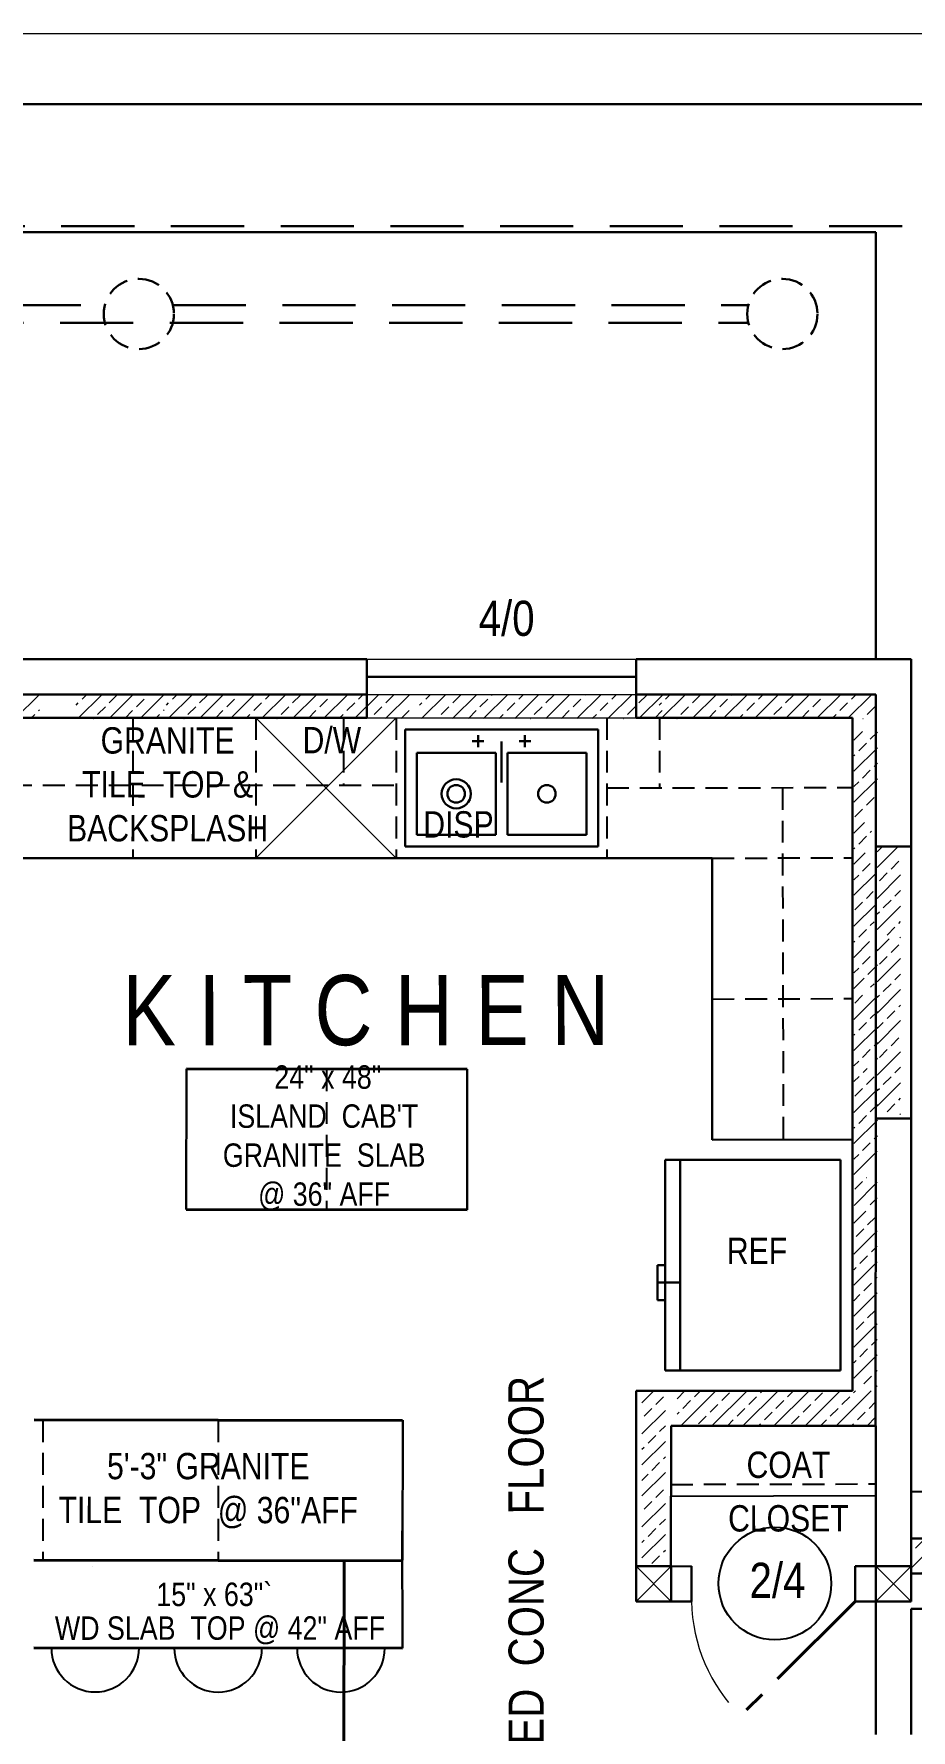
# Model space of a CAD drawing. Header units: inches. Extents: x 3832 to 8152, y 959 to 2015.
# Drawn here: x 7613.7 to 7763.6, y 1483.9 to 1773.8 of the extents above; entities that cross this region are included whole.
import ezdxf

# ---------------------------------------------------------------- set-up
doc = ezdxf.new("R2010")
doc.units = ezdxf.units.IN
doc.header["$MEASUREMENT"] = 0
doc.linetypes.add('CENTER', pattern=[2, 1.25, -0.25, 0.25, -0.25])
doc.linetypes.add('HIDDEN', pattern=[0.375, 0.25, -0.125])
for name, color, linetype, lineweight in [('BUILT-INS', 36, 'Continuous', 25), ('CABINETS', 36, 'HIDDEN', 25), ('COUNTERTOPS', 7, 'Continuous', 30), ('DOORS', 7, 'Continuous', 60), ('FLOORING', 7, 'Continuous', 20), ('FURNITURE', 36, 'Continuous', 25), ('PLUMBING', 3, 'Continuous', 20), ('ROOF', 7, 'HIDDEN', 30), ('STAIRS', 7, 'Continuous', 20), ('WALL FRAMING', 9, 'CENTER', 30), ('WALLS', 7, 'Continuous', 30), ('WINDOWS', 5, 'Continuous', 30)]:
    doc.layers.add(name, color=color, linetype=linetype, lineweight=lineweight)
for name, color, linetype in [('TEXT', 7, 'Continuous'), ('TEXT80', 9, 'Continuous'), ('TITLE BLOCK', 7, 'Continuous')]:
    doc.layers.add(name, color=color, linetype=linetype)
doc.styles.add('ARCHENT', font='technical.ttf', dxfattribs={"height": 6})
pattern_1 = [(45, (2723.5756, 93.7525), (-2.6516504, 2.6516504), []), (45, (2726.2272, 93.7525), (-2.6516504, 2.6516504), [1.875, -0.9375])]

msp = doc.modelspace()

# ---------------------------------------------------------------- hatches: boundary and pattern name
at = {"layer": 'DOORS', "linetype": 'Continuous', "lineweight": 9, "ltscale": 25}
h = msp.add_hatch(dxfattribs=at)
h.set_pattern_fill('ANSI33', color=6, scale=15, style=0)
h.set_pattern_definition([(45, (2664.496, 396.599), (-2.6516504, 2.6516504), []), (45, (2667.1475, 396.599), (-2.6516504, 2.6516504), [1.875, -0.9375])])
h.paths.add_polyline_path([(7614.59, 1659.76), (7614.59, 1660.91), (7599.51, 1660.91), (7599.51, 1659.76)])
h.paths.add_polyline_path([(7614.59, 1656.76), (7614.59, 1659.76), (7599.51, 1659.76), (7599.51, 1656.76)])
h = msp.add_hatch(dxfattribs=at)
h.set_pattern_fill('ANSI33', color=6, scale=15, style=0)
h.set_pattern_definition([(45, (2685.843, 396.599), (-2.6516504, 2.6516504), []), (45, (2688.4945, 396.599), (-2.6516504, 2.6516504), [1.875, -0.9375])])
h.paths.add_polyline_path([(7635.94, 1659.76), (7635.94, 1660.91), (7620.86, 1660.91), (7620.86, 1659.76)])
h.paths.add_polyline_path([(7635.94, 1656.76), (7635.94, 1659.76), (7620.86, 1659.76), (7620.86, 1656.76)])
h = msp.add_hatch(dxfattribs=at)
h.set_pattern_fill('ANSI33', color=6, scale=15, style=0)
h.set_pattern_definition([(45, (2701.2858, 396.599), (-2.6516504, 2.6516504), []), (45, (2703.9374, 396.599), (-2.6516504, 2.6516504), [1.875, -0.9375])])
h.paths.add_polyline_path([(7678.3, 1659.76), (7636.3, 1659.76), (7636.3, 1656.76), (7678.3, 1656.76)])
h.paths.add_polyline_path([(7678.3, 1660.91), (7636.3, 1660.91), (7636.3, 1659.76), (7678.3, 1659.76)])
h = msp.add_hatch(dxfattribs=at)
h.set_pattern_fill('ANSI33', color=6, scale=15, style=0)
h.set_pattern_definition([(45, (2744.5754, 396.599), (-2.6516504, 2.6516504), []), (45, (2747.227, 396.599), (-2.6516504, 2.6516504), [1.875, -0.9375])])
h.paths.add_polyline_path([(7721.59, 1659.76), (7679.59, 1659.76), (7679.59, 1656.76), (7721.59, 1656.76)])
h.paths.add_polyline_path([(7721.59, 1660.91), (7679.59, 1660.91), (7679.59, 1659.76), (7721.59, 1659.76)])
h = msp.add_hatch(dxfattribs=at)
h.set_pattern_fill('ANSI33', color=6, scale=15, style=0)
h.set_pattern_definition([(45, (2785.544, 396.599), (-2.6516504, 2.6516504), []), (45, (2788.1957, 396.599), (-2.6516504, 2.6516504), [1.875, -0.9375])])
h.paths.add_polyline_path([(7757.59, 1656.76), (7757.59, 1659.76), (7720.56, 1659.76), (7720.56, 1656.76)])
h.paths.add_polyline_path([(7757.59, 1659.76), (7757.59, 1660.91), (7720.56, 1660.91), (7720.56, 1659.76)])
h = msp.add_hatch(dxfattribs=at)
h.set_pattern_fill('ANSI33', color=6, scale=15, style=0)
h.set_pattern_definition([(45, (2999.56, 91.4084), (-2.6516504, 2.6516504), []), (45, (3002.212, 91.4084), (-2.6516504, 2.6516504), [1.875, -0.9375])])
h.paths.add_polyline_path([(7757.58, 1636.56), (7757.58, 1637.35, -0.407485), (7755.62, 1639.35), (7753.83, 1639.35), (7753.83, 1618.65), (7755.77, 1618.65, -0.299331), (7757.58, 1619.9), (7757.58, 1621.92, -0.387451), (7757.12, 1622.42, -0.387451), (7757.58, 1622.92), (7757.58, 1627.08, -0.400785), (7756.62, 1628.07, -0.400785), (7757.58, 1629.07), (7757.58, 1632.57, -0.407485), (7755.62, 1634.57, -0.407485)])
h.paths.add_polyline_path([(7755.62, 1617.9, -0.096396), (7755.77, 1618.65), (7753.83, 1618.65), (7753.83, 1617.15), (7755.77, 1617.15, -0.096396)])
h.paths.add_polyline_path([(7757.58, 1615.9, -0.299331), (7755.77, 1617.15), (7753.83, 1617.15), (7753.83, 1614.57), (7757.58, 1614.57)])
h.paths.add_polyline_path([(7757.58, 1618.65), (7755.77, 1618.65, 0.096396), (7755.62, 1617.9, 0.096396), (7755.77, 1617.15), (7757.58, 1617.15)])
h.paths.add_polyline_path([(7757.58, 1607.36), (7753.83, 1607.36), (7753.83, 1587.36), (7757.58, 1588.51), (7757.58, 1597.3, -0.776153), (7755.7, 1597.78, -0.776153), (7757.58, 1598.26)])
h.paths.add_polyline_path([(7755.63, 1599.62, -1), (7754.63, 1599.62, -1)], flags=16)
h.paths.add_polyline_path([(7755.63, 1595.89, -1), (7754.63, 1595.89, -1)], flags=16)
h.paths.add_polyline_path([(7757.58, 1588.51), (7753.83, 1587.36), (7753.83, 1573.57), (7757.58, 1573.57), (7757.58, 1577.57, -0.411157), (7755.6, 1579.57, -0.411157), (7757.58, 1581.57)])
h.paths.add_polyline_path([(7757.57, 1614.57), (7753.83, 1614.57), (7753.83, 1607.36), (7757.57, 1607.36)])
h.paths.add_polyline_path([(7754.7, 1611.07, -1), (7756.7, 1611.07, -1)], flags=16)
h.paths.add_polyline_path([(7756.2, 1609.17, -1), (7755.2, 1609.17, -1)], flags=16)
h.paths.add_polyline_path([(7755.2, 1612.9, -1), (7756.2, 1612.9, -1)], flags=16)
edge = h.paths.add_edge_path()
edge.add_line((7757.83, 1641.34), (7757.83, 1654.56))
edge.add_line((7757.83, 1654.56), (7753.83, 1654.56))
edge.add_line((7753.83, 1654.56), (7753.83, 1639.35))
edge.add_line((7753.83, 1639.35), (7755.62, 1639.35))
edge.add_arc((7757.62, 1639.35), 2, 84.1006, 180, ccw=False)
edge = h.paths.add_edge_path()
edge.add_line((7757.82, 1581.55), (7757.83, 1586.07))
edge.add_line((7757.83, 1586.07), (7757.83, 1615.91))
edge.add_arc((7757.62, 1617.9), 2, 268.6807, 275.8994, ccw=False)
edge.add_line((7757.58, 1615.9), (7757.58, 1598.26))
edge.add_arc((7756.7, 1597.78), 1, -28.7322, 28.7322, ccw=False)
edge.add_line((7757.58, 1597.3), (7757.58, 1581.57))
edge.add_arc((7757.6, 1579.57), 2, 83.5218, 90.5986, ccw=False)
h.paths.add_polyline_path([(7757.83, 1617.15), (7757.83, 1618.65), (7757.58, 1618.65), (7757.58, 1617.15)])
edge = h.paths.add_edge_path()
edge.add_line((7757.81, 1573.57), (7757.82, 1577.58))
edge.add_arc((7757.6, 1579.57), 2, 269.4014, 276.3496, ccw=False)
edge.add_line((7757.58, 1577.57), (7757.58, 1573.57))
edge.add_line((7757.58, 1573.57), (7757.81, 1573.57))
h = msp.add_hatch(dxfattribs=at)
h.set_pattern_fill('ANSI33', color=6, scale=15, style=0)
h.set_pattern_definition([(45, (2763.7957, 201.1493), (-2.6516504, 2.6516504), []), (45, (2766.4473, 201.1493), (-2.6516504, 2.6516504), [1.875, -0.9375])])
h.paths.add_polyline_path([(7761.81, 1634.91), (7757.81, 1634.91), (7757.81, 1619.31), (7761.81, 1619.31)])
h = msp.add_hatch(dxfattribs=at)
h.set_pattern_fill('ANSI33', color=6, scale=15, style=0)
h.set_pattern_definition([(45, (2763.7957, 170.9594), (-2.6516504, 2.6516504), []), (45, (2766.4473, 170.9594), (-2.6516504, 2.6516504), [1.875, -0.9375])])
h.paths.add_polyline_path([(7761.81, 1619.12), (7757.81, 1619.12), (7757.81, 1589.12), (7761.81, 1589.12)])
h = msp.add_hatch(dxfattribs=at)
h.set_pattern_fill('ANSI33', color=6, scale=15, style=0)
h.set_pattern_definition([(45, (2759.7957, 124.4503), (-2.6516504, 2.6516504), []), (45, (2762.4473, 124.4503), (-2.6516504, 2.6516504), [1.875, -0.9375])])
h.paths.add_polyline_path([(7757.81, 1572.61), (7753.81, 1572.61), (7753.81, 1542.61), (7757.81, 1542.61)])
h = msp.add_hatch(dxfattribs=at)
h.set_pattern_fill('ANSI33', color=6, scale=15, style=0)
h.set_pattern_definition(pattern_1)
h.paths.add_polyline_path([(7721.59, 1541.91), (7717.59, 1541.91), (7717.59, 1511.91), (7721.59, 1511.91)])
h = msp.add_hatch(dxfattribs=at)
h.set_pattern_fill('ANSI33', color=6, scale=15, style=0)
h.set_pattern_definition(pattern_1)
h.paths.add_polyline_path([(7757.54, 1541.9), (7723.59, 1541.91), (7723.59, 1535.91), (7757.53, 1535.91)])
h = msp.add_hatch(dxfattribs=at)
h.set_pattern_fill('ANSI33', color=6, scale=15, style=0)
h.set_pattern_definition(pattern_1)
h.paths.add_polyline_path([(7787.59, 1516.66), (7763.59, 1516.66), (7763.59, 1510.66), (7780.59, 1510.66), (7787.59, 1510.66)])
h.paths.add_polyline_path([(7836.59, 1516.66), (7787.59, 1516.66), (7787.59, 1510.66), (7804.59, 1510.66), (7830.59, 1510.66), (7830.59, 1484.85), (7836.59, 1484.85)])

# ---------------------------------------------------------------- linework, layer by layer
at = {"layer": 'BUILT-INS', "color": 6, "linetype": 'HIDDEN', "ltscale": 15}
msp.add_line((7722.56, 1525.91), (7757.59, 1525.99), dxfattribs=at)
at = {"layer": 'BUILT-INS', "ltscale": 15}
msp.add_line((7722.56, 1523.91), (7757.59, 1523.99), dxfattribs=at)
at = {"layer": 'BUILT-INS', "color": 6, "ltscale": 15}
msp.add_line((7722.56, 1523.91), (7757.59, 1523.99), dxfattribs=at)
at = {"layer": 'CABINETS', "color": 6, "ltscale": 15}
for p, q in [((7630.59, 1656.88), (7630.58, 1632.89)), ((7651.59, 1656.91), (7651.59, 1632.91)), ((7666.59, 1656.91), (7666.59, 1645.4)), ((7675.59, 1656.91), (7675.59, 1632.91)), ((7711.59, 1656.91), (7711.59, 1632.91)), ((7720.59, 1656.91), (7720.59, 1644.91)), ((7609.58, 1645.38), (7675.59, 1645.4)), ((7711.59, 1644.91), (7753.59, 1644.99)), ((7741.6, 1644.95), (7741.74, 1584.82)), ((7729.59, 1632.91), (7753.59, 1633)), ((7729.6, 1608.84), (7753.6, 1608.93)), ((7663.68, 1596.87), (7663.69, 1572.87)), ((7615.17, 1536.9), (7615.17, 1512.91)), ((7645.17, 1536.9), (7645.17, 1512.92))]:
    msp.add_line(p, q, dxfattribs=at)
at = {"layer": 'COUNTERTOPS', "color": 6, "ltscale": 15}
for p, q in [((7565.6, 1632.91), (7729.59, 1632.91)), ((7729.59, 1632.91), (7729.61, 1584.77)), ((7729.61, 1584.78), (7753.59, 1584.87)), ((7721.54, 1545.39), (7721.55, 1581.39)), ((7751.55, 1581.39), (7721.55, 1581.39)), ((7724.1, 1545.39), (7724.11, 1581.39)), ((7751.54, 1545.39), (7751.55, 1581.39)), ((7720.26, 1557.39), (7720.26, 1563.39)), ((7721.54, 1563.39), (7720.26, 1563.39)), ((7721.54, 1563.39), (7720.26, 1563.39)), ((7721.54, 1560.39), (7720.26, 1560.39)), ((7724.1, 1560.39), (7721.54, 1560.39)), ((7721.54, 1557.39), (7720.26, 1557.39)), ((7751.54, 1545.39), (7721.54, 1545.39))]:
    msp.add_line(p, q, dxfattribs=at)
at = {"layer": 'COUNTERTOPS', "color": 6, "linetype": 'Continuous', "lineweight": 40, "ltscale": 25}
for p, q in [((7687.72, 1596.84), (7639.72, 1596.91)), ((7687.69, 1572.84), (7639.69, 1572.91)), ((7676.64, 1536.85), (7613.7, 1536.96)), ((7676.66, 1512.87), (7613.66, 1512.96)), ((7676.64, 1497.9), (7613.64, 1497.96))]:
    msp.add_line(p, q, dxfattribs=at)
at = {"layer": 'FLOORING', "color": 6, "linetype": 'Continuous', "lineweight": 40, "ltscale": 25}
msp.add_line((7666.58, 1453.91), (7666.67, 1512.88), dxfattribs=at)
at = {"layer": 'FURNITURE', "ltscale": 15}
for centre in [(7624.14, 1497.95), (7645.14, 1497.93), (7666.14, 1497.91)]:
    msp.add_arc(centre, 7.5, 179.9192, 359.9192, dxfattribs=at)
at = {"layer": 'PLUMBING', "color": 6, "lineweight": 30, "ltscale": 15}
for p, q in [((7677.09, 1654.91), (7677.09, 1634.91)), ((7677.09, 1654.91), (7710.09, 1654.91)), ((7690.59, 1652.91), (7688.59, 1652.91)), ((7689.59, 1651.91), (7689.59, 1653.91)), ((7693.59, 1652.86), (7693.59, 1645.86)), ((7696.59, 1652.91), (7698.59, 1652.91)), ((7697.59, 1651.91), (7697.59, 1653.91)), ((7710.09, 1654.91), (7710.09, 1634.91)), ((7679.09, 1650.91), (7679.09, 1636.91)), ((7679.09, 1650.91), (7692.59, 1650.91)), ((7692.59, 1650.91), (7692.59, 1636.91)), ((7694.59, 1650.91), (7708.09, 1650.91)), ((7694.59, 1650.91), (7694.59, 1636.91)), ((7708.09, 1650.91), (7708.09, 1636.91)), ((7677.09, 1634.91), (7710.09, 1634.91)), ((7679.09, 1636.91), (7692.59, 1636.91)), ((7694.59, 1636.91), (7708.09, 1636.91))]:
    msp.add_line(p, q, dxfattribs=at)
for centre, radius in [((7685.84, 1643.91), 2.5), ((7685.84, 1643.91), 1.5), ((7685.84, 1643.91), 1.5), ((7701.34, 1643.91), 1.5)]:
    msp.add_circle(centre, radius, dxfattribs=at)
at = {"layer": 'ROOF', "linetype": 'Continuous', "ltscale": 50}
for p, q in [((7215.55, 1739.91), (7757.59, 1739.91)), ((7757.59, 1739.91), (7757.59, 1666.91))]:
    msp.add_line(p, q, dxfattribs=at)
at = {"layer": 'ROOF', "linetype": 'HIDDEN', "ltscale": 50}
for p, q in [((7224.59, 1740.91), (7787.59, 1740.91)), ((7515.4, 1727.41), (7625.78, 1727.41)), ((7637.4, 1727.41), (7735.78, 1727.41)), ((7224.4, 1724.41), (7735.78, 1724.41))]:
    msp.add_line(p, q, dxfattribs=at)
at = {"layer": 'ROOF', "ltscale": 50}
msp.add_line((7845.82, 1524.85), (7763.59, 1524.66), dxfattribs=at)
at = {"layer": 'ROOF', "ltscale": 15}
for centre in [(7631.59, 1725.91), (7741.59, 1725.91)]:
    msp.add_circle(centre, 6, dxfattribs=at)
at = {"layer": 'STAIRS', "linetype": 'Continuous', "lineweight": 30, "ltscale": 15}
for p, q in [((7716.59, 1508.46), (7716.59, 1505.96)), ((7722.59, 1508.45), (7722.59, 1505.95)), ((7757.59, 1508.46), (7757.59, 1505.96))]:
    msp.add_line(p, q, dxfattribs=at)
at = {"layer": 'TEXT', "color": 6, "linetype": 'Continuous', "ltscale": 15}
msp.add_circle((7740.31, 1508.97), 9.63, dxfattribs=at)
at = {"layer": 'TITLE BLOCK', "color": 7, "linetype": 'Continuous', "lineweight": 0, "ltscale": 0.5}
msp.add_line((7938.58, 1773.76), (7122.59, 1773.76), dxfattribs=at)
at = {"layer": 'TITLE BLOCK', "color": 7, "linetype": 'Continuous', "lineweight": 30, "ltscale": 0.5}
msp.add_line((7926.58, 1761.76), (7146.59, 1761.76), dxfattribs=at)
at = {"layer": 'WALL FRAMING', "color": 6, "linetype": 'Continuous', "lineweight": 9, "ltscale": 150}
for p, q in [((7651.59, 1632.91), (7675.59, 1656.91)), ((7651.59, 1656.91), (7675.59, 1632.91))]:
    msp.add_line(p, q, dxfattribs=at)
at = {"layer": 'WALL FRAMING', "color": 9, "ltscale": 15}
msp.add_line((7757.59, 1588.41), (7763.59, 1588.41), dxfattribs=at)
at = {"layer": 'WALL FRAMING', "color": 3, "linetype": 'HIDDEN', "lineweight": 40, "ltscale": 25}
msp.add_line((7623.72, 1511.91), (7623.72, 1511.91), dxfattribs=at)
at = {"layer": 'WALL FRAMING', "ltscale": 15}
for p, q in [((7716.59, 1511.91), (7716.59, 1505.91)), ((7716.59, 1505.91), (7716.59, 1511.91)), ((7757.59, 1511.91), (7757.59, 1505.91)), ((7757.59, 1505.91), (7757.59, 1511.91))]:
    msp.add_line(p, q, dxfattribs=at)
at = {"layer": 'WALL FRAMING', "color": 1, "linetype": 'Continuous', "lineweight": 9, "ltscale": 15}
for p, q in [((7716.59, 1511.91), (7722.59, 1505.91)), ((7716.59, 1505.91), (7722.59, 1511.91)), ((7757.59, 1511.91), (7763.59, 1505.91)), ((7757.59, 1505.91), (7763.59, 1511.91))]:
    msp.add_line(p, q, dxfattribs=at)
at = {"layer": 'WALL FRAMING', "color": 1, "ltscale": 15}
for p, q in [((7716.59, 1505.91), (7716.59, 1511.91)), ((7722.59, 1511.91), (7716.59, 1511.91)), ((7722.59, 1505.91), (7722.59, 1511.91)), ((7757.59, 1505.91), (7757.59, 1511.91)), ((7763.59, 1511.91), (7757.59, 1511.91)), ((7763.59, 1505.91), (7763.59, 1511.91)), ((7722.59, 1505.91), (7716.59, 1505.91)), ((7763.59, 1505.91), (7757.59, 1505.91))]:
    msp.add_line(p, q, dxfattribs=at)
at = {"layer": 'WALL FRAMING', "color": 6, "lineweight": 40, "ltscale": 15}
msp.add_line((7754.06, 1505.91), (7734.46, 1486.37), dxfattribs=at)
at = {"layer": 'WALL FRAMING', "color": 6, "lineweight": 5, "ltscale": 15}
msp.add_arc((7754, 1506.36), 27.94, 180.9233, 225.6604, dxfattribs=at)
at = {"layer": 'WALLS', "ltscale": 15}
for p, q in [((7555.09, 1666.91), (7670.59, 1666.91)), ((7670.59, 1666.91), (7670.59, 1656.91)), ((7716.59, 1666.91), (7763.59, 1666.91)), ((7763.59, 1666.91), (7763.59, 1634.91)), ((7567.84, 1660.91), (7670.59, 1660.91)), ((7716.59, 1660.91), (7757.59, 1660.91)), ((7757.59, 1660.91), (7757.59, 1634.91)), ((7757.59, 1634.91), (7757.59, 1588.41)), ((7757.59, 1634.91), (7763.59, 1634.91)), ((7763.59, 1634.91), (7763.59, 1588.41)), ((7757.59, 1588.41), (7757.53, 1535.91)), ((7757.59, 1588.41), (7763.59, 1588.41)), ((7763.59, 1588.41), (7763.59, 1510.66)), ((7757.59, 1535.91), (7757.59, 1511.91)), ((7780.59, 1510.66), (7763.59, 1510.66)), ((7757.59, 1505.91), (7757.59, 1483.16)), ((7780.59, 1504.66), (7763.59, 1504.66)), ((7763.59, 1504.66), (7763.59, 1483.16))]:
    msp.add_line(p, q, dxfattribs=at)
at = {"layer": 'WALLS', "lineweight": 20, "ltscale": 15}
for p, q in [((7670.59, 1666.91), (7716.59, 1666.91)), ((7670.59, 1660.91), (7716.59, 1660.91))]:
    msp.add_line(p, q, dxfattribs=at)
at = {"layer": 'WALLS', "color": 7, "ltscale": 15}
msp.add_line((7716.59, 1666.91), (7716.59, 1656.91), dxfattribs=at)
at = {"layer": 'WALLS', "color": 6, "ltscale": 15}
for p, q in [((7609.58, 1656.9), (7670.59, 1656.91)), ((7716.59, 1656.91), (7753.59, 1656.91)), ((7753.59, 1656.91), (7753.59, 1541.9)), ((7753.59, 1541.9), (7716.59, 1541.91)), ((7716.59, 1541.91), (7716.59, 1505.91)), ((7722.59, 1535.91), (7722.53, 1511.91)), ((7757.53, 1535.91), (7722.59, 1535.91)), ((7780.59, 1516.66), (7763.59, 1516.66)), ((7726.06, 1511.91), (7722.53, 1511.89)), ((7757.59, 1511.91), (7754.06, 1511.91)), ((7726.06, 1505.91), (7716.59, 1505.91)), ((7757.59, 1505.91), (7754.06, 1505.91))]:
    msp.add_line(p, q, dxfattribs=at)
at = {"layer": 'WALLS', "color": 6, "lineweight": 20, "ltscale": 15}
msp.add_line((7670.59, 1656.91), (7716.59, 1656.91), dxfattribs=at)
at = {"layer": 'WALLS', "color": 6, "linetype": 'Continuous', "lineweight": 30, "ltscale": 15}
for p, q in [((7639.72, 1596.91), (7639.69, 1572.91)), ((7687.72, 1596.84), (7687.69, 1572.84)), ((7676.7, 1536.9), (7676.66, 1512.95)), ((7676.62, 1517.95), (7676.64, 1497.9))]:
    msp.add_line(p, q, dxfattribs=at)
at = {"layer": 'WALLS', "color": 6, "ltscale": 25}
for p, q in [((7726.06, 1511.96), (7726.06, 1505.91)), ((7754.06, 1511.96), (7754.06, 1505.91))]:
    msp.add_line(p, q, dxfattribs=at)
at = {"layer": 'WALLS', "color": 7, "lineweight": 40, "ltscale": 15}
msp.add_line((7757.59, 1511.91), (7757.59, 1511.91), dxfattribs=at)
at = {"layer": 'WINDOWS', "color": 5, "ltscale": 15}
msp.add_line((7670.59, 1663.91), (7716.59, 1663.91), dxfattribs=at)

# ---------------------------------------------------------------- texts
at = {"layer": 'TEXT80', "color": 9, "insert": (7694.46, 1673.86), "char_height": 6, "width": 360.0625, "attachment_point": 5, "rotation": 0.0328, "style": 'ARCHENT'}
msp.add_mtext('{\\C7;4/0}', dxfattribs=at)
at = {"layer": 'TEXT80', "attachment_point": 5, "style": 'ARCHENT'}
for s, insert, char_height, width, rotation in [('{\\C6;GRANITE\\C7;\\P\\C6;TILE  TOP &\\C7;\\P\\C6;BACKSPLASH}', (7636.51, 1645.5), 4.5, 270.0469, 359.9672), ('{\\C6;D/W}', (7664.59, 1653.06), 4.5, 270.0469, 0.0328), ('{\\C7;K I T C H E N}', (7670.38, 1606.87), 12, 360.0625, 0.0328), ('{\\C6;STAMPED  CONC   FLOOR}', (7697.83, 1501.11), 6, 360.0625, 90.0328), ('{\\C6;5\'-3" GRANITE\\C7;\\P\\C6;TILE  TOP  @ 36"AFF}', (7643.46, 1524.83), 4.5, 270.0469, 359.9672), ('{\\C7;COAT}', (7742.63, 1529.23), 4.5, 270.0469, 0.0328), ('{\\C7;CLOSET}', (7742.63, 1520.08), 4.5, 270.0469, 0.0328)]:
    msp.add_mtext(s, dxfattribs=dict(at, insert=insert, char_height=char_height, width=width, rotation=rotation))
at = {"layer": 'TEXT80', "color": 6, "attachment_point": 5, "style": 'ARCHENT'}
for s, insert, char_height, width, rotation in [('DISP', (7686.23, 1638.66), 4.5, 270.0469, 0.0328), ('{\\C7; }24" x 48"{\\C7;\\P}ISLAND  CAB\'T{\\C7;\\P}GRANITE  SLAB{\\C7; \\P}@ 36" AFF', (7663.26, 1585.11), 4, 360.0625, 0.0328), ('REF', (7737.26, 1565.81), 4.5, 270.0469, 359.9672), ('2/4', (7740.76, 1509.48), 6, 360.0625, 0.0328), ('{\\C7;\\P}15" x 63"`', (7644.48, 1510.43), 4, 360.0625, 0.0328), ('{\\C7;\\P}WD SLAB  TOP @ 42" AFF', (7645.46, 1504.29), 4, 360.0625, 0.0328)]:
    msp.add_mtext(s, dxfattribs=dict(at, insert=insert, char_height=char_height, width=width, rotation=rotation))

doc.saveas('drawing.dxf')
